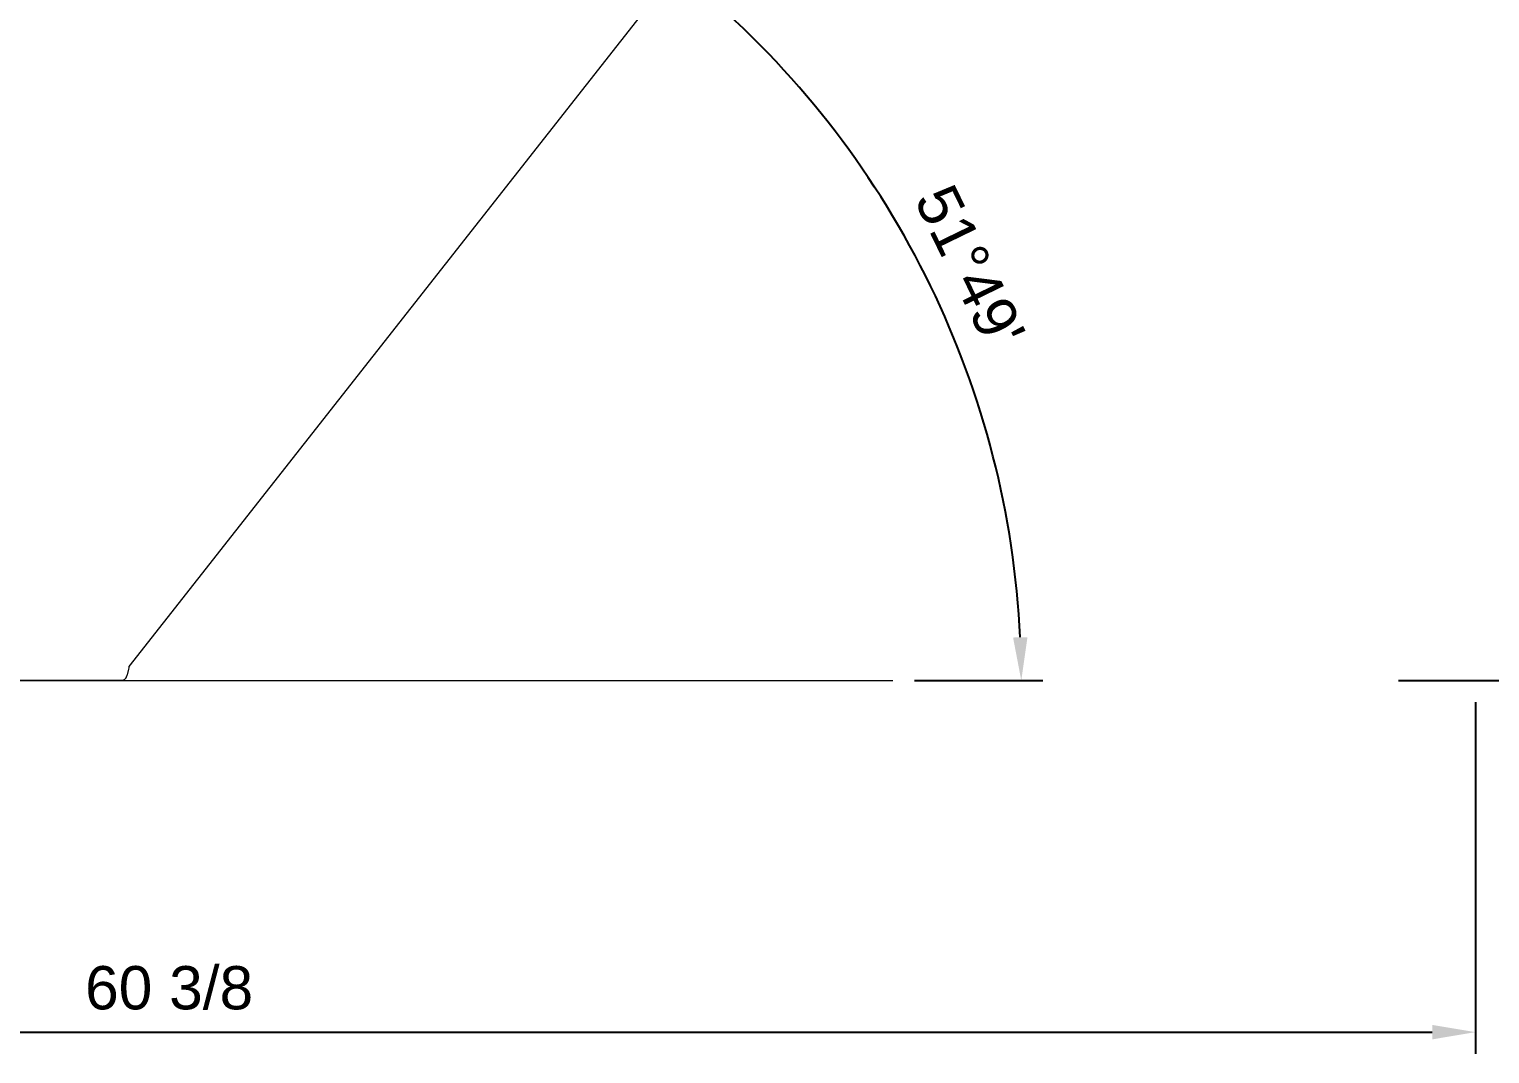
# Model space of a CAD drawing. Header units: inches. Extents: x 3 to 193, y 3 to 134.
# Drawn here: x 93.97 to 127.72, y 79.7 to 103.37 of the extents above; entities that cross this region are included whole.
import ezdxf

# ---------------------------------------------------------------- set-up
doc = ezdxf.new("R2010")
doc.units = ezdxf.units.IN
doc.header["$PDSIZE"] = -1
doc.layers.add('ZANO_R', color=7, linetype='Continuous', lineweight=0)
doc.layers.add('ZANO_W', color=1, linetype='Continuous', lineweight=0)
doc.styles.get("Standard").update_dxf_attribs({"font": 'ARIALUNI.TTF'})
doc.dimstyles.new('amerykanie', dxfattribs={"dimtxt": 50, "dimasz": 50, "dimexe": 0.5, "dimexo": 0.5, "dimgap": 1, "dimtad": 1, "dimdec": 0, "dimzin": 0, "dimlunit": 5, "dimtxsty": 'Standard', "dimcen": 0.09, "dimclrd": 1, "dimclre": 1, "dimclrt": 1, "dimazin": 0, "dimtfac": 1, "dimtdec": 0, "dimtmove": 0, "dimatfit": 3, "dimfxl": 1, "dimtzin": 0, "dimarcsym": 1})

# ---------------------------------------------------------------- blocks, each defined once
blk = doc.blocks.new('*D366')
at = {"layer": 'Defpoints', "color": 0}
for p in [(125.353, 130.526), (125.112, 88.319), (128.489, 88.319)]:
    blk.add_point(p, dxfattribs=at)
at = {"layer": 'ZANO_R', "color": 1, "lineweight": -2}
for p, q in [((125.853, 130.526), (128.989, 130.526)), ((128.489, 129.526), (128.489, 89.319)), ((125.612, 88.319), (128.989, 88.319))]:
    blk.add_line(p, q, dxfattribs=at)
at = {"layer": 'ZANO_R', "color": 1}
for points in [[(128.656, 129.526), (128.323, 129.526), (128.489, 130.526)], [(128.323, 89.319), (128.656, 89.319), (128.489, 88.319)]]:
    blk.add_solid(points, dxfattribs=at)
at = {"layer": 'ZANO_R', "color": 1, "insert": (127.47, 109.422), "char_height": 1, "attachment_point": 5, "rotation": 90}
blk.add_mtext('42 3/16', dxfattribs=at)
blk = doc.blocks.new('*D367')
at = {"layer": 'Defpoints', "color": 0}
for p in [(67.02, 88.319), (127.388, 88.319), (127.388, 80.197)]:
    blk.add_point(p, dxfattribs=at)
at = {"layer": 'ZANO_R', "color": 1, "lineweight": -2}
for p, q in [((67.02, 87.819), (67.02, 79.697)), ((127.388, 87.819), (127.388, 79.697)), ((68.02, 80.197), (126.388, 80.197))]:
    blk.add_line(p, q, dxfattribs=at)
at = {"layer": 'ZANO_R', "color": 1}
for points in [[(68.02, 80.364), (68.02, 80.03), (67.02, 80.197)], [(126.388, 80.03), (126.388, 80.364), (127.388, 80.197)]]:
    blk.add_solid(points, dxfattribs=at)
at = {"layer": 'ZANO_R', "color": 1, "insert": (97.204, 81.216), "char_height": 1, "attachment_point": 5}
blk.add_mtext('60 3/8', dxfattribs=at)
blk = doc.blocks.new('*D375')
at = {"layer": 'Defpoints', "color": 0}
for p in [(127.296, 128.1), (115.952, 94.518), (96.273, 88.645), (60.315, 88.319), (113.926, 88.319)]:
    blk.add_point(p, dxfattribs=at)
at = {"layer": 'ZANO_W', "color": 1, "lineweight": -2}
blk.add_line((114.426, 88.319), (117.393, 88.319), dxfattribs=at)
blk.add_arc((96.016, 88.319), 20.877, 2.7447, 49.078, dxfattribs=at)
at = {"layer": 'ZANO_W', "color": 1}
for points in [[(109.797, 104.222), (109.585, 103.965), (108.92, 104.73)], [(116.703, 89.314), (117.036, 89.322), (116.893, 88.319)]]:
    blk.add_solid(points, dxfattribs=at)
at = {"layer": 'ZANO_W', "color": 1, "insert": (115.707, 97.885), "char_height": 1, "attachment_point": 5, "rotation": 295.9114}
blk.add_mtext("51%%d49'", dxfattribs=at)

msp = doc.modelspace()

# ---------------------------------------------------------------- linework, layer by layer
at = {"layer": 'ZANO_R'}
for p, q in [((127.29598, 128.10042), (96.27322, 88.64536)), ((96.22239, 88.42167), (96.21713, 88.40995)), ((96.22745, 88.43399), (96.22239, 88.42167)), ((96.23231, 88.44687), (96.22745, 88.43399)), ((96.23695, 88.46027), (96.23231, 88.44687)), ((96.24136, 88.47415), (96.23695, 88.46027)), ((96.24553, 88.48846), (96.24136, 88.47415)), ((96.24946, 88.50316), (96.24553, 88.48846)), ((96.25314, 88.51821), (96.24946, 88.50316)), ((96.25656, 88.53355), (96.25314, 88.51821)), ((96.25972, 88.54914), (96.25656, 88.53355)), ((96.26261, 88.56494), (96.25972, 88.54914)), ((96.26525, 88.58089), (96.26261, 88.56494)), ((96.26974, 88.61308), (96.26525, 88.58089)), ((96.27322, 88.64536), (96.26974, 88.61308)), ((96.12014, 88.31864), (87.99096, 88.31864)), ((96.12166, 88.31866), (96.12014, 88.31864)), ((96.12318, 88.31872), (96.12166, 88.31866)), ((96.12471, 88.31882), (96.12318, 88.31872)), ((96.12624, 88.31897), (96.12471, 88.31882)), ((96.12778, 88.31915), (96.12624, 88.31897)), ((96.12932, 88.31937), (96.12778, 88.31915)), ((96.13086, 88.31964), (96.12932, 88.31937)), ((96.13241, 88.31995), (96.13086, 88.31964)), ((96.13396, 88.3203), (96.13241, 88.31995)), ((96.13551, 88.3207), (96.13396, 88.3203)), ((96.13707, 88.32114), (96.13551, 88.3207)), ((96.13863, 88.32162), (96.13707, 88.32114)), ((96.14019, 88.32215), (96.13863, 88.32162)), ((96.14176, 88.32272), (96.14019, 88.32215)), ((96.14332, 88.32333), (96.14176, 88.32272)), ((96.14489, 88.32399), (96.14332, 88.32333)), ((96.14646, 88.3247), (96.14489, 88.32399)), ((96.14803, 88.32545), (96.14646, 88.3247)), ((96.14961, 88.32625), (96.14803, 88.32545)), ((96.15118, 88.32709), (96.14961, 88.32625)), ((96.15275, 88.32798), (96.15118, 88.32709)), ((96.15433, 88.32891), (96.15275, 88.32798)), ((96.1559, 88.32989), (96.15433, 88.32891)), ((96.15747, 88.33092), (96.1559, 88.32989)), ((96.15905, 88.33199), (96.15747, 88.33092)), ((96.16062, 88.33311), (96.15905, 88.33199)), ((96.16219, 88.33428), (96.16062, 88.33311)), ((96.16376, 88.33549), (96.16219, 88.33428)), ((96.16533, 88.33675), (96.16376, 88.33549)), ((96.1669, 88.33806), (96.16533, 88.33675)), ((96.16846, 88.33941), (96.1669, 88.33806)), ((96.17003, 88.34082), (96.16846, 88.33941)), ((96.17314, 88.34376), (96.17003, 88.34082)), ((96.17625, 88.3469), (96.17314, 88.34376)), ((96.17934, 88.35022), (96.17625, 88.3469)), ((96.18241, 88.35373), (96.17934, 88.35022)), ((96.18546, 88.35743), (96.18241, 88.35373)), ((96.18849, 88.36131), (96.18546, 88.35743)), ((96.1915, 88.36538), (96.18849, 88.36131)), ((96.19448, 88.36963), (96.1915, 88.36538)), ((96.19744, 88.37406), (96.19448, 88.36963)), ((96.20036, 88.37867), (96.19744, 88.37406)), ((96.20325, 88.38346), (96.20036, 88.37867)), ((96.2061, 88.38842), (96.20325, 88.38346)), ((96.20892, 88.39356), (96.2061, 88.38842)), ((96.2117, 88.39886), (96.20892, 88.39356)), ((96.21444, 88.40432), (96.2117, 88.39886)), ((96.21713, 88.40995), (96.21444, 88.40432))]:
    msp.add_line(p, q, dxfattribs=at)
msp.add_lwpolyline([(60.31523, 88.31851), (113.92637, 88.31851)], dxfattribs=at)

# ---------------------------------------------------------------- dimensions: what is measured, and where the dimension line sits
dim = msp.add_linear_dim(base=(128.48942, 88.31851), p1=(125.35281, 130.52583), p2=(125.11157, 88.31851), angle=90, dimstyle='amerykanie', override={"dimtxt": 1, "dimasz": 1, "dimgap": 0.5, "dimdec": 4, "dimaunit": 1, "dimadec": 1, "dimtdec": 4, "dimtmove": 1, "dimfrac": 2}, dxfattribs=at)
dim.commit()
dim.dimension.update_dxf_attribs({"geometry": '*D366', "text_midpoint": (127.47032, 109.42217)})
dim = msp.add_linear_dim(base=(127.38821, 80.19713), p1=(67.02038, 88.31851), p2=(127.38821, 88.31851), dimstyle='amerykanie', override={"dimtxt": 1, "dimasz": 1, "dimgap": 0.5, "dimdec": 4, "dimaunit": 1, "dimadec": 1, "dimtdec": 4, "dimtmove": 1, "dimfrac": 2}, dxfattribs=at)
dim.commit()
dim.dimension.update_dxf_attribs({"geometry": '*D367', "text_midpoint": (97.20429, 81.21623)})
at = {"layer": 'ZANO_W'}
dim = msp.add_angular_dim_2l(base=(115.95158, 94.51785), line1=((60.31523, 88.31851), (113.92637, 88.31851)), line2=((127.29598, 128.10042), (96.27322, 88.64536)), dimstyle='amerykanie', override={"dimtxt": 1, "dimasz": 1, "dimgap": 0.5, "dimdec": 4, "dimaunit": 1, "dimadec": 1, "dimtdec": 4, "dimtmove": 1, "dimfrac": 2}, dxfattribs=at)
dim.commit()
dim.dimension.update_dxf_attribs({"geometry": '*D375', "text_midpoint": (115.70748, 97.8849)})

doc.saveas('drawing.dxf')
